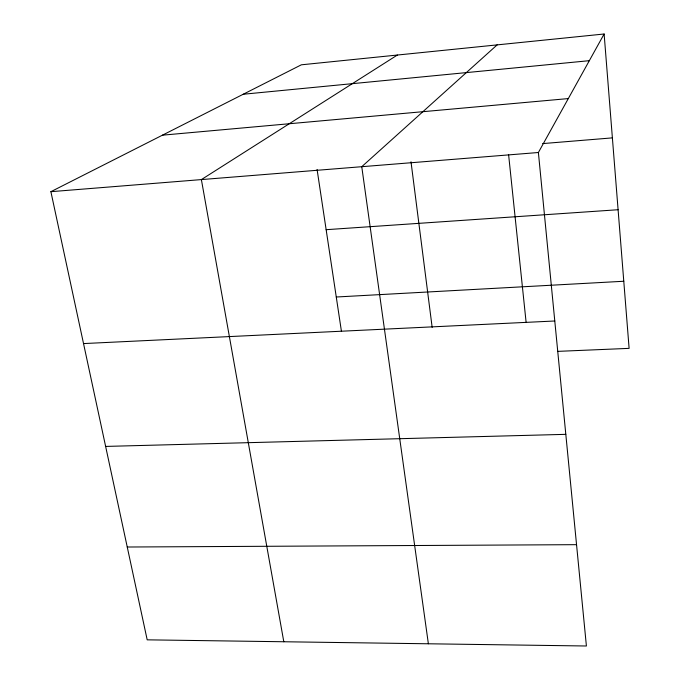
<?xml version="1.0" encoding="UTF-8"?>
<svg xmlns="http://www.w3.org/2000/svg" width="680" height="680" viewBox="0 0 680 680"><rect width="100%" height="100%" fill="white"/><g stroke="black" fill="none" stroke-linecap="round" stroke-linejoin="round"><path stroke-width="1.02" d="M538.39 152.507L604.129 34L301.35 64.812L50.889 191.683L147.194 639.837L586.406 646L538.39 152.507L50.889 191.683M497.139 44.889L361.76 166.702L428.375 643.781M397.358 55.046L201.382 179.588L283.806 641.759M243.245 94.248L589.331 60.681M162.444 135.175L568.302 98.583M542.623 143.599L612.383 137.879M326.145 229.687L618.094 209.729M336.269 297.007L623.781 281.256M83.529 343.578L554.787 320.994M557.642 351.373L629.111 348.364L604.129 34M105.629 446.42L565.811 434.341M127.245 547.017L576.546 544.671M317.084 169.447L341.42 331.245M411 161.772L432.157 327.369M508.623 154.853L526.108 322.295"/></g></svg>
